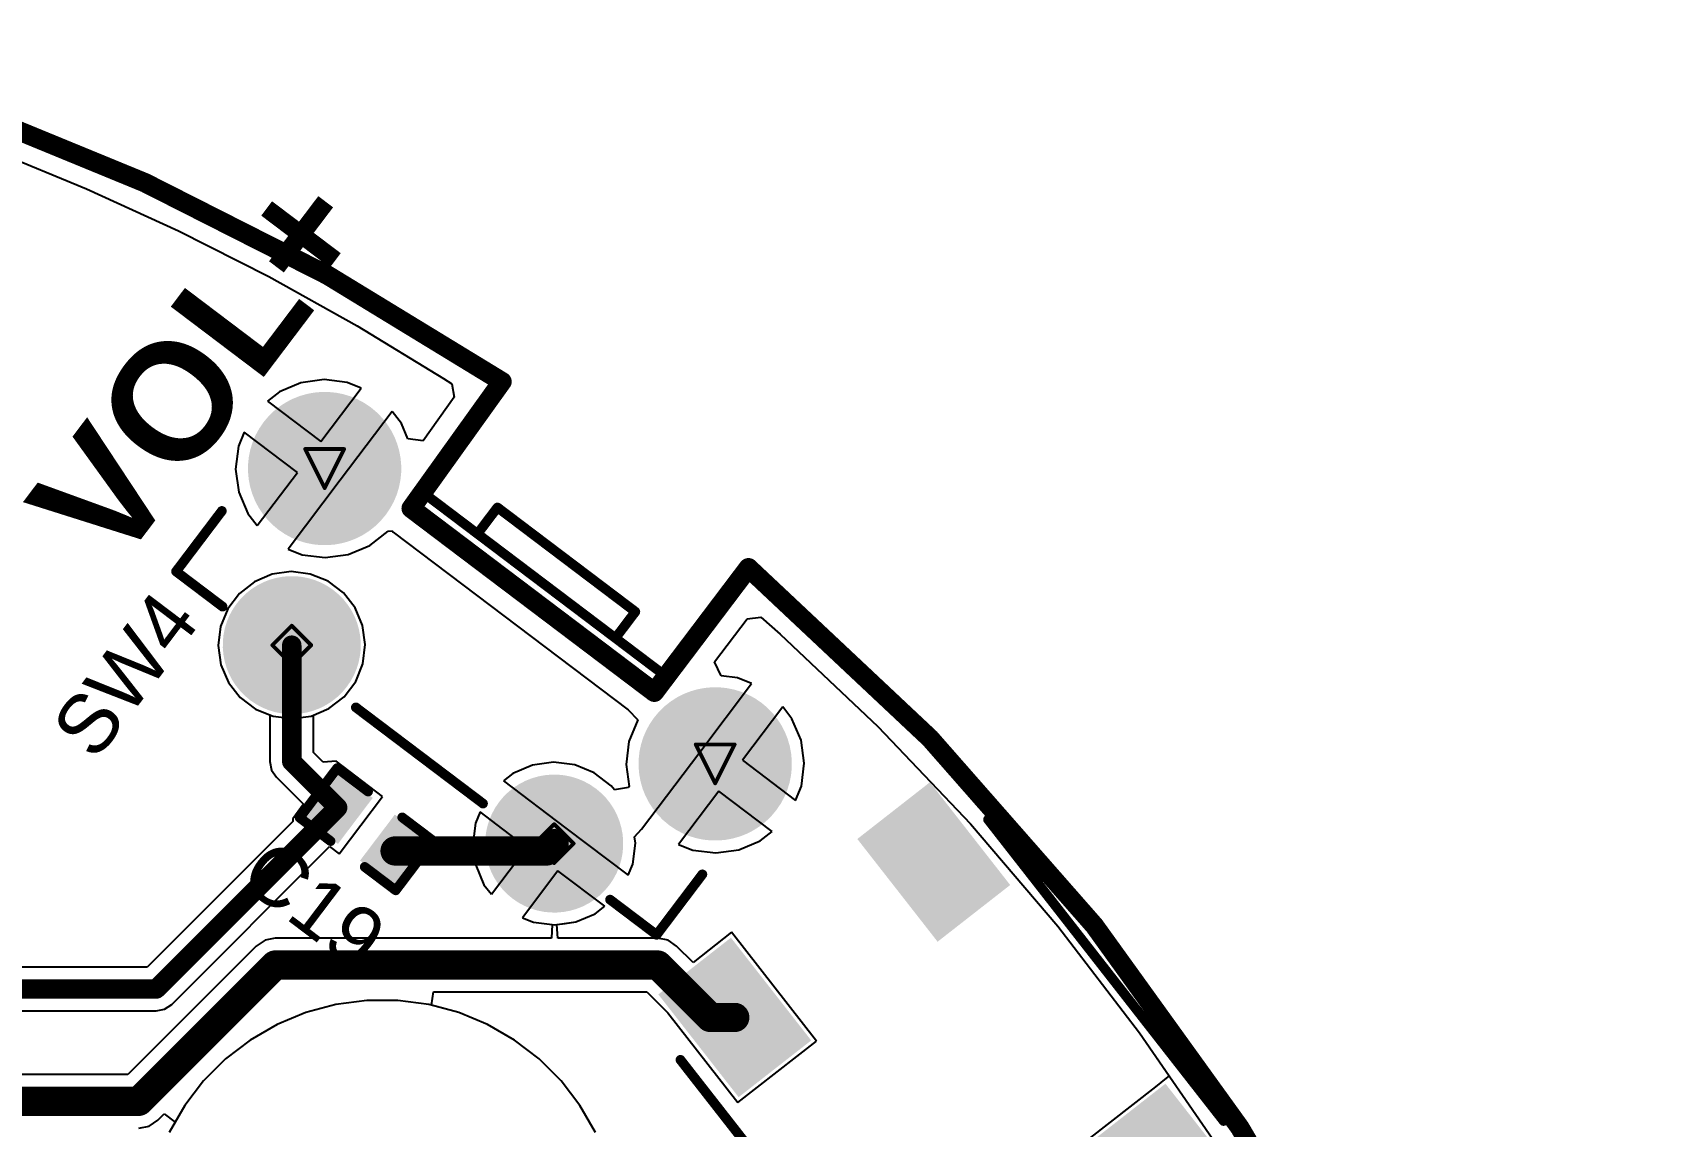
# Model space of a CAD drawing. Header units: inches. Extents: x -5 to 247, y -53 to 67.
# Drawn here: x 40.42 to 61.79, y -0.95 to 13.34 of the extents above; entities that cross this region are included whole.
import ezdxf

# ---------------------------------------------------------------- set-up
doc = ezdxf.new("R2010")
doc.units = ezdxf.units.IN
for name, color, linetype in [('Board Outline', 216, 'Continuous'), ('Bottom Layer', 5, 'Continuous'), ('Bottom Solder', 6, 'Continuous'), ('Drill Drawing', 1, 'Continuous'), ('Multi-Layer', 9, 'Continuous'), ('Pad Holes', 156, 'Continuous'), ('Top Layer', 1, 'Continuous'), ('Top Overlay', 2, 'Continuous'), ('Top Paste', 8, 'Continuous'), ('Top Solder', 216, 'Continuous')]:
    doc.layers.add(name, color=color, linetype=linetype)
doc.styles.add('Arial', font='', dxfattribs={"height": 0.2})
doc.styles.add('Arial_Bold', font='', dxfattribs={"height": 0.2})
doc.styles.get('Arial').set_extended_font_data('Arial')
doc.styles.get('Arial_Bold').set_extended_font_data('Arial', bold=True)

# ---------------------------------------------------------------- blocks, each defined once
blk = doc.blocks.new('TS_1087E_B3D2_67')
at = {"layer": 'Bottom Layer'}
h = blk.add_hatch(color=5, dxfattribs=at)
edge = h.paths.add_edge_path()
edge.add_arc((-1.05, 3.2), 0.9, 0, 360)
h = blk.add_hatch(color=5, dxfattribs=at)
edge = h.paths.add_edge_path()
edge.add_arc((1.05, 2.15), 0.8, 0, 360)
h = blk.add_hatch(color=5, dxfattribs=at)
edge = h.paths.add_edge_path()
edge.add_arc((1.05, -2.15), 0.8, 0, 360)
h = blk.add_hatch(color=5, dxfattribs=at)
edge = h.paths.add_edge_path()
edge.add_arc((-1.05, -3.2), 0.9, 0, 360)
at = {"layer": 'Bottom Solder'}
h = blk.add_hatch(color=6, dxfattribs=at)
edge = h.paths.add_edge_path()
edge.add_arc((-1.05, 3.2), 1.002, 0, 360)
h = blk.add_hatch(color=6, dxfattribs=at)
edge = h.paths.add_edge_path()
edge.add_arc((1.05, 2.15), 0.902, 0, 360)
h = blk.add_hatch(color=6, dxfattribs=at)
edge = h.paths.add_edge_path()
edge.add_arc((1.05, -2.15), 0.902, 0, 360)
h = blk.add_hatch(color=6, dxfattribs=at)
edge = h.paths.add_edge_path()
edge.add_arc((-1.05, -3.2), 1.002, 0, 360)
at = {"layer": 'Multi-Layer'}
h = blk.add_hatch(color=9, dxfattribs=at)
edge = h.paths.add_edge_path()
edge.add_arc((-1.05, 3.2), 0.9, 0, 360)
h = blk.add_hatch(color=9, dxfattribs=at)
edge = h.paths.add_edge_path()
edge.add_arc((1.05, 2.15), 0.8, 0, 360)
h = blk.add_hatch(color=9, dxfattribs=at)
edge = h.paths.add_edge_path()
edge.add_arc((1.05, -2.15), 0.8, 0, 360)
h = blk.add_hatch(color=9, dxfattribs=at)
edge = h.paths.add_edge_path()
edge.add_arc((-1.05, -3.2), 0.9, 0, 360)
at = {"layer": 'Pad Holes'}
h = blk.add_hatch(color=7, dxfattribs=at)
edge = h.paths.add_edge_path()
edge.add_arc((-1.05, 3.2), 0.5, 0, 360)
h = blk.add_hatch(color=7, dxfattribs=at)
edge = h.paths.add_edge_path()
edge.add_arc((1.05, 2.15), 0.45, 0, 360)
h = blk.add_hatch(color=7, dxfattribs=at)
edge = h.paths.add_edge_path()
edge.add_arc((1.05, -2.15), 0.45, 0, 360)
h = blk.add_hatch(color=7, dxfattribs=at)
edge = h.paths.add_edge_path()
edge.add_arc((-1.05, -3.2), 0.5, 0, 360)
at = {"layer": 'Top Layer'}
h = blk.add_hatch(color=1, dxfattribs=at)
edge = h.paths.add_edge_path()
edge.add_arc((-1.05, 3.2), 0.9, 0, 360)
h = blk.add_hatch(color=1, dxfattribs=at)
edge = h.paths.add_edge_path()
edge.add_arc((1.05, 2.15), 0.8, 0, 360)
h = blk.add_hatch(color=1, dxfattribs=at)
edge = h.paths.add_edge_path()
edge.add_arc((1.05, -2.15), 0.8, 0, 360)
h = blk.add_hatch(color=1, dxfattribs=at)
edge = h.paths.add_edge_path()
edge.add_arc((-1.05, -3.2), 0.9, 0, 360)
at = {"layer": 'Top Solder'}
h = blk.add_hatch(color=216, dxfattribs=at)
edge = h.paths.add_edge_path()
edge.add_arc((-1.05, 3.2), 1.002, 0, 360)
h = blk.add_hatch(color=216, dxfattribs=at)
edge = h.paths.add_edge_path()
edge.add_arc((1.05, 2.15), 0.902, 0, 360)
h = blk.add_hatch(color=216, dxfattribs=at)
edge = h.paths.add_edge_path()
edge.add_arc((1.05, -2.15), 0.902, 0, 360)
h = blk.add_hatch(color=216, dxfattribs=at)
edge = h.paths.add_edge_path()
edge.add_arc((-1.05, -3.2), 1.002, 0, 360)
at = {"layer": 'Top Overlay'}
for points in [[(1.194, 3.937, 0.127, 0.127, 0), (0.203, 3.937, 0.127, 0.127, 0)], [(1.194, 3.175, 0.127, 0.127, 0), (1.194, 3.937, 0.127, 0.127, 0)], [(-1.575, -1.854, 0.127, 0.127, 0), (-1.575, 1.93, 0.127, 0.127, 0)], [(-2.007, -1.092, 0.127, 0.127, 0), (-2.007, 1.168, 0.127, 0.127, 0)], [(-1.579, 1.168, 0.127, 0.127, 0), (-2.007, 1.168, 0.127, 0.127, 0)], [(-1.575, 1.164, 0.127, 0.127, 0), (-1.579, 1.168, 0.127, 0.127, 0)], [(1.194, -0.991, 0.127, 0.127, 0), (1.194, 1.092, 0.127, 0.127, 0)], [(-1.579, -1.092, 0.127, 0.127, 0), (-2.007, -1.092, 0.127, 0.127, 0)], [(1.194, -3.937, 0.127, 0.127, 0), (1.194, -3.175, 0.127, 0.127, 0)], [(1.194, -3.937, 0.127, 0.127, 0), (0.203, -3.937, 0.127, 0.127, 0)]]:
    blk.add_lwpolyline(points, format="xyseb", dxfattribs=at)
for points in [[(0.171, 3.937, 0.0635, 0.0635, 1), (0.235, 3.937, 0.0635, 0.0635, 1)], [(1.162, 3.937, 0.0635, 0.0635, 1), (1.226, 3.937, 0.0635, 0.0635, 1)], [(1.162, 3.937, 0.0635, 0.0635, 1), (1.226, 3.937, 0.0635, 0.0635, 1)], [(1.162, 3.175, 0.0635, 0.0635, 1), (1.226, 3.175, 0.0635, 0.0635, 1)], [(-1.607, 1.93, 0.0635, 0.0635, 1), (-1.543, 1.93, 0.0635, 0.0635, 1)], [(-2.038, 1.168, 0.0635, 0.0635, 1), (-1.975, 1.168, 0.0635, 0.0635, 1)], [(-2.038, 1.168, 0.0635, 0.0635, 1), (-1.975, 1.168, 0.0635, 0.0635, 1)], [(-1.611, 1.168, 0.0635, 0.0635, 1), (-1.548, 1.168, 0.0635, 0.0635, 1)], [(-1.611, 1.168, 0.0635, 0.0635, 1), (-1.548, 1.168, 0.0635, 0.0635, 1)], [(-1.607, 1.164, 0.0635, 0.0635, 1), (-1.543, 1.164, 0.0635, 0.0635, 1)], [(1.162, 1.092, 0.0635, 0.0635, 1), (1.226, 1.092, 0.0635, 0.0635, 1)], [(-2.038, -1.092, 0.0635, 0.0635, 1), (-1.975, -1.092, 0.0635, 0.0635, 1)], [(-2.038, -1.092, 0.0635, 0.0635, 1), (-1.975, -1.092, 0.0635, 0.0635, 1)], [(-1.611, -1.092, 0.0635, 0.0635, 1), (-1.548, -1.092, 0.0635, 0.0635, 1)], [(1.162, -0.991, 0.0635, 0.0635, 1), (1.226, -0.991, 0.0635, 0.0635, 1)], [(-1.607, -1.854, 0.0635, 0.0635, 1), (-1.543, -1.854, 0.0635, 0.0635, 1)], [(1.162, -3.175, 0.0635, 0.0635, 1), (1.226, -3.175, 0.0635, 0.0635, 1)], [(0.171, -3.937, 0.0635, 0.0635, 1), (0.235, -3.937, 0.0635, 0.0635, 1)], [(1.162, -3.937, 0.0635, 0.0635, 1), (1.226, -3.937, 0.0635, 0.0635, 1)], [(1.162, -3.937, 0.0635, 0.0635, 1), (1.226, -3.937, 0.0635, 0.0635, 1)]]:
    blk.add_lwpolyline(points, format="xyseb", close=True, dxfattribs=at)
blk = doc.blocks.new('WS2812B_XF02_W_75')
at = {"layer": 'Top Layer'}
for points in [[(-3.25, 2.15), (-1.75, 2.15), (-1.75, 1.15), (-3.25, 1.15)], [(3.25, 1.15), (1.75, 1.15), (1.75, 2.15), (3.25, 2.15)], [(-3.25, -1.15), (-1.75, -1.15), (-1.75, -2.15), (-3.25, -2.15)], [(1.75, -1.15), (3.25, -1.15), (3.25, -2.15), (1.75, -2.15)]]:
    blk.add_hatch(color=1, dxfattribs=at).paths.add_polyline_path(points)
at = {"layer": 'Top Paste'}
for points in [[(-3.25, 2.15), (-1.75, 2.15), (-1.75, 1.15), (-3.25, 1.15)], [(3.25, 1.15), (1.75, 1.15), (1.75, 2.15), (3.25, 2.15)], [(-3.25, -1.15), (-1.75, -1.15), (-1.75, -2.15), (-3.25, -2.15)], [(1.75, -1.15), (3.25, -1.15), (3.25, -2.15), (1.75, -2.15)]]:
    blk.add_hatch(color=8, dxfattribs=at).paths.add_polyline_path(points)
at = {"layer": 'Top Solder'}
for points in [[(-3.352, 2.252), (-1.648, 2.252), (-1.648, 1.048), (-3.352, 1.048)], [(3.352, 1.048), (1.648, 1.048), (1.648, 2.252), (3.352, 2.252)], [(-3.352, -1.048), (-1.648, -1.048), (-1.648, -2.252), (-3.352, -2.252)], [(1.648, -1.048), (3.352, -1.048), (3.352, -2.252), (1.648, -2.252)]]:
    blk.add_hatch(color=216, dxfattribs=at).paths.add_polyline_path(points)
at = {"layer": 'Top Overlay'}
for points in [[(2.5, 2.551, 0.127, 0.127, 0), (-2.5, 2.551, 0.127, 0.127, 0)], [(-3.556, 1.803, 0.254, 0.254, 0), (-3.429, 1.676, 0.254, 0.254, 0)], [(-3.556, 1.803, 0.254, 0.254, 0), (-3.556, 1.549, 0.254, 0.254, 0)], [(-3.429, 1.676, 0.254, 0.254, 0), (-3.556, 1.549, 0.254, 0.254, 0)], [(2.5, -2.551, 0.127, 0.127, 0), (-2.5, -2.551, 0.127, 0.127, 0)]]:
    blk.add_lwpolyline(points, format="xyseb", dxfattribs=at)
for points in [[(-2.532, 2.551, 0.0635, 0.0635, 1), (-2.468, 2.551, 0.0635, 0.0635, 1)], [(2.468, 2.551, 0.0635, 0.0635, 1), (2.532, 2.551, 0.0635, 0.0635, 1)], [(-3.619, 1.803, 0.127, 0.127, 1), (-3.492, 1.803, 0.127, 0.127, 1)], [(-3.619, 1.803, 0.127, 0.127, 1), (-3.492, 1.803, 0.127, 0.127, 1)], [(-3.492, 1.676, 0.127, 0.127, 1), (-3.365, 1.676, 0.127, 0.127, 1)], [(-3.492, 1.676, 0.127, 0.127, 1), (-3.365, 1.676, 0.127, 0.127, 1)], [(-3.619, 1.549, 0.127, 0.127, 1), (-3.492, 1.549, 0.127, 0.127, 1)], [(-3.619, 1.549, 0.127, 0.127, 1), (-3.492, 1.549, 0.127, 0.127, 1)], [(-2.532, -2.551, 0.0635, 0.0635, 1), (-2.468, -2.551, 0.0635, 0.0635, 1)], [(2.468, -2.551, 0.0635, 0.0635, 1), (2.532, -2.551, 0.0635, 0.0635, 1)]]:
    blk.add_lwpolyline(points, format="xyseb", close=True, dxfattribs=at)
blk = doc.blocks.new('C___0402_106')
at = {"layer": 'Top Layer'}
for points in [[(-0.699, -0.318), (-0.699, 0.318), (-0.241, 0.318), (-0.241, -0.318)], [(0.241, -0.318), (0.241, 0.318), (0.699, 0.318), (0.699, -0.318)]]:
    blk.add_hatch(color=1, dxfattribs=at).paths.add_polyline_path(points)
at = {"layer": 'Top Paste'}
for points in [[(-0.699, -0.318), (-0.699, 0.318), (-0.241, 0.318), (-0.241, -0.318)], [(0.241, -0.318), (0.241, 0.318), (0.699, 0.318), (0.699, -0.318)]]:
    blk.add_hatch(color=8, dxfattribs=at).paths.add_polyline_path(points)
at = {"layer": 'Top Solder'}
for points in [[(-0.758, -0.377), (-0.758, 0.377), (-0.181, 0.377), (-0.181, -0.377)], [(0.181, -0.377), (0.181, 0.377), (0.758, 0.377), (0.758, -0.377)]]:
    blk.add_hatch(color=216, dxfattribs=at).paths.add_polyline_path(points)
at = {"layer": 'Top Overlay'}
for points in [[(-0.787, 0.406, 0.127, 0.127, 0), (-0.787, -0.406, 0.127, 0.127, 0)], [(-0.279, 0.406, 0.127, 0.127, 0), (-0.787, 0.406, 0.127, 0.127, 0)], [(0.787, 0.406, 0.127, 0.127, 0), (0.279, 0.406, 0.127, 0.127, 0)], [(0.787, 0.406, 0.127, 0.127, 0), (0.787, -0.406, 0.127, 0.127, 0)], [(-0.279, -0.406, 0.127, 0.127, 0), (-0.787, -0.406, 0.127, 0.127, 0)], [(0.787, -0.406, 0.127, 0.127, 0), (0.279, -0.406, 0.127, 0.127, 0)]]:
    blk.add_lwpolyline(points, format="xyseb", dxfattribs=at)
for points in [[(-0.819, 0.406, 0.0635, 0.0635, 1), (-0.756, 0.406, 0.0635, 0.0635, 1)], [(-0.819, 0.406, 0.0635, 0.0635, 1), (-0.756, 0.406, 0.0635, 0.0635, 1)], [(-0.311, 0.406, 0.0635, 0.0635, 1), (-0.248, 0.406, 0.0635, 0.0635, 1)], [(0.248, 0.406, 0.0635, 0.0635, 1), (0.311, 0.406, 0.0635, 0.0635, 1)], [(0.756, 0.406, 0.0635, 0.0635, 1), (0.819, 0.406, 0.0635, 0.0635, 1)], [(0.756, 0.406, 0.0635, 0.0635, 1), (0.819, 0.406, 0.0635, 0.0635, 1)], [(-0.819, -0.406, 0.0635, 0.0635, 1), (-0.756, -0.406, 0.0635, 0.0635, 1)], [(-0.819, -0.406, 0.0635, 0.0635, 1), (-0.756, -0.406, 0.0635, 0.0635, 1)], [(-0.311, -0.406, 0.0635, 0.0635, 1), (-0.248, -0.406, 0.0635, 0.0635, 1)], [(0.248, -0.406, 0.0635, 0.0635, 1), (0.311, -0.406, 0.0635, 0.0635, 1)], [(0.756, -0.406, 0.0635, 0.0635, 1), (0.819, -0.406, 0.0635, 0.0635, 1)], [(0.756, -0.406, 0.0635, 0.0635, 1), (0.819, -0.406, 0.0635, 0.0635, 1)]]:
    blk.add_lwpolyline(points, format="xyseb", close=True, dxfattribs=at)

msp = doc.modelspace()

# ---------------------------------------------------------------- linework, layer by layer
at = {"layer": 'Board Outline'}
for points in [[(36.869, 13.215, 0.254, 0.254, -0.079085), (46.551, 8.781, 0.254, 0.254, 0)], [(45.364, 7.124, 0.254, 0.254, 0), (46.551, 8.781, 0.254, 0.254, 0)], [(45.364, 7.124, 0.254, 0.254, 0), (48.542, 4.721, 0.254, 0.254, 0)], [(49.772, 6.348, 0.254, 0.254, -0.6504), (32.118, -53.055, 0.254, 0.254, 0)], [(48.542, 4.721, 0.254, 0.254, 0), (49.772, 6.348, 0.254, 0.254, 0)]]:
    msp.add_lwpolyline(points, format="xyseb", dxfattribs=at)
for points in [[(46.488, 8.781, 0.127, 0.127, 1), (46.615, 8.781, 0.127, 0.127, 1)], [(46.488, 8.781, 0.127, 0.127, 1), (46.615, 8.781, 0.127, 0.127, 1)], [(45.301, 7.124, 0.127, 0.127, 1), (45.428, 7.124, 0.127, 0.127, 1)], [(45.301, 7.124, 0.127, 0.127, 1), (45.428, 7.124, 0.127, 0.127, 1)], [(49.709, 6.348, 0.127, 0.127, 1), (49.836, 6.348, 0.127, 0.127, 1)], [(49.709, 6.348, 0.127, 0.127, 1), (49.836, 6.348, 0.127, 0.127, 1)], [(48.479, 4.721, 0.127, 0.127, 1), (48.606, 4.721, 0.127, 0.127, 1)], [(48.479, 4.721, 0.127, 0.127, 1), (48.606, 4.721, 0.127, 0.127, 1)]]:
    msp.add_lwpolyline(points, format="xyseb", close=True, dxfattribs=at)
at = {"layer": 'Bottom Layer'}
for p, q in [((39.901, 11.805), (41.123, 11.302)), ((41.123, 11.302), (42.324, 10.752)), ((42.324, 10.752), (43.503, 10.155)), ((43.503, 10.155), (44.658, 9.512)), ((44.658, 9.512), (45.786, 8.823)), ((43.924, 8.767), (43.644, 8.648)), ((44.225, 8.808), (43.924, 8.767)), ((44.526, 8.771), (44.225, 8.808)), ((44.71, 8.696), (44.526, 8.771)), ((45.786, 8.823), (45.895, 8.751)), ((43.644, 8.648), (43.488, 8.527)), ((44.184, 8), (44.71, 8.696)), ((45.927, 8.576), (45.519, 8.007)), ((45.895, 8.751), (45.927, 8.576)), ((43.488, 8.527), (44.184, 8)), ((45.115, 8.39), (44.435, 7.491)), ((45.237, 8.234), (45.115, 8.39)), ((45.321, 8.035), (45.237, 8.234)), ((43.107, 7.938), (43.069, 7.636)), ((43.181, 8.122), (43.107, 7.938)), ((43.877, 7.595), (43.181, 8.122)), ((45.519, 8.007), (45.321, 8.035)), ((43.069, 7.636), (43.111, 7.335)), ((43.351, 6.899), (43.877, 7.595)), ((44.435, 7.491), (43.756, 6.593)), ((43.111, 7.335), (43.229, 7.056)), ((43.229, 7.056), (43.351, 6.899)), ((44.542, 6.522), (44.822, 6.641)), ((44.822, 6.641), (45.062, 6.827)), ((45.062, 6.827), (45.116, 6.829)), ((45.116, 6.829), (45.13, 6.814)), ((45.13, 6.814), (48.202, 4.491)), ((43.756, 6.593), (43.94, 6.518)), ((43.94, 6.518), (44.241, 6.481)), ((44.241, 6.481), (44.542, 6.522)), ((43.549, 6.262), (43.318, 6.165)), ((43.797, 6.297), (43.549, 6.262)), ((44.046, 6.266), (43.797, 6.297)), ((44.278, 6.171), (44.046, 6.266)), ((43.12, 6.011), (42.968, 5.811)), ((43.318, 6.165), (43.12, 6.011)), ((44.478, 6.02), (44.278, 6.171)), ((44.632, 5.822), (44.478, 6.02)), ((42.968, 5.811), (42.874, 5.578)), ((44.73, 5.591), (44.632, 5.822)), ((42.874, 5.578), (42.843, 5.33)), ((44.764, 5.343), (44.73, 5.591)), ((49.33, 5.118), (49.755, 5.681)), ((49.755, 5.681), (49.932, 5.7)), ((49.932, 5.7), (50.188, 5.482)), ((50.188, 5.482), (51.463, 4.273)), ((42.843, 5.33), (42.878, 5.081)), ((44.733, 5.094), (44.764, 5.343)), ((42.878, 5.081), (42.975, 4.85)), ((44.639, 4.862), (44.733, 5.094)), ((49.416, 4.937), (49.33, 5.118)), ((49.631, 4.91), (49.416, 4.937)), ((42.975, 4.85), (43.129, 4.652)), ((44.488, 4.662), (44.639, 4.862)), ((49.135, 3.937), (49.814, 4.836)), ((49.814, 4.836), (49.631, 4.91)), ((43.129, 4.652), (43.329, 4.501)), ((43.329, 4.501), (43.561, 4.407)), ((44.059, 4.41), (44.29, 4.508)), ((44.29, 4.508), (44.488, 4.662)), ((48.202, 4.491), (48.325, 4.359)), ((50.22, 4.529), (49.693, 3.833)), ((50.341, 4.373), (50.22, 4.529)), ((43.561, 4.407), (43.81, 4.376)), ((43.81, 4.376), (44.059, 4.41)), ((48.325, 4.359), (48.211, 4.077)), ((50.46, 4.093), (50.341, 4.373)), ((48.211, 4.077), (48.174, 3.776)), ((50.501, 3.792), (50.46, 4.093)), ((51.463, 4.273), (52.673, 2.999)), ((48.373, 2.93), (49.135, 3.937)), ((46.695, 3.659), (46.57, 3.562)), ((46.951, 3.767), (46.695, 3.659)), ((47.226, 3.806), (46.951, 3.767)), ((47.501, 3.771), (47.226, 3.806)), ((47.758, 3.667), (47.501, 3.771)), ((47.98, 3.499), (47.758, 3.667)), ((48.174, 3.776), (48.213, 3.489)), ((49.693, 3.833), (50.389, 3.307)), ((50.464, 3.491), (50.501, 3.792)), ((46.57, 3.562), (47.386, 2.945)), ((48.023, 3.443), (47.98, 3.499)), ((48.203, 3.475), (48.023, 3.443)), ((48.213, 3.489), (48.203, 3.475)), ((49.387, 3.428), (48.86, 2.732)), ((50.083, 2.902), (49.387, 3.428)), ((50.389, 3.307), (50.464, 3.491)), ((46.204, 3.01), (46.17, 2.735)), ((46.264, 3.157), (46.204, 3.01)), ((46.877, 2.693), (46.264, 3.157)), ((52.673, 2.999), (53.815, 1.663)), ((47.386, 2.945), (48.202, 2.328)), ((48.285, 2.829), (48.373, 2.93)), ((48.296, 2.75), (48.285, 2.829)), ((49.647, 2.662), (49.926, 2.78)), ((49.926, 2.78), (50.083, 2.902)), ((46.17, 2.735), (46.208, 2.46)), ((46.413, 2.08), (46.877, 2.693)), ((48.262, 2.474), (48.296, 2.75)), ((48.86, 2.732), (49.044, 2.658)), ((49.044, 2.658), (49.346, 2.62)), ((49.346, 2.62), (49.647, 2.662)), ((46.208, 2.46), (46.316, 2.204)), ((47.283, 2.387), (46.819, 1.773)), ((47.896, 1.923), (47.283, 2.387)), ((48.202, 2.328), (48.262, 2.474)), ((46.316, 2.204), (46.413, 2.08)), ((46.819, 1.773), (46.965, 1.714)), ((46.965, 1.714), (47.241, 1.679)), ((47.241, 1.679), (47.516, 1.718)), ((47.516, 1.718), (47.771, 1.826)), ((47.771, 1.826), (47.896, 1.923)), ((53.815, 1.663), (54.885, 0.27)), ((54.885, 0.27), (55.88, -1.178))]:
    msp.add_line(p, q, dxfattribs=at)
at = {"layer": 'Drill Drawing'}
for points in [[(43.979, 7.899, 0.0508, 0.0508, 0), (44.487, 7.899, 0.0508, 0.0508, 0)], [(43.979, 7.899, 0.0508, 0.0508, 0), (44.233, 7.391, 0.0508, 0.0508, 0)], [(44.233, 7.391, 0.0508, 0.0508, 0), (44.487, 7.899, 0.0508, 0.0508, 0)], [(43.55, 5.336, 0.0508, 0.0508, 0), (43.804, 5.59, 0.0508, 0.0508, 0)], [(43.804, 5.59, 0.0508, 0.0508, 0), (44.058, 5.336, 0.0508, 0.0508, 0)], [(43.55, 5.336, 0.0508, 0.0508, 0), (43.804, 5.082, 0.0508, 0.0508, 0)], [(43.804, 5.082, 0.0508, 0.0508, 0), (44.058, 5.336, 0.0508, 0.0508, 0)], [(49.083, 4.038, 0.0508, 0.0508, 0), (49.591, 4.038, 0.0508, 0.0508, 0)], [(49.083, 4.038, 0.0508, 0.0508, 0), (49.337, 3.53, 0.0508, 0.0508, 0)], [(49.337, 3.53, 0.0508, 0.0508, 0), (49.591, 4.038, 0.0508, 0.0508, 0)], [(46.979, 2.742, 0.0508, 0.0508, 0), (47.233, 2.996, 0.0508, 0.0508, 0)], [(47.233, 2.996, 0.0508, 0.0508, 0), (47.487, 2.742, 0.0508, 0.0508, 0)], [(46.979, 2.742, 0.0508, 0.0508, 0), (47.233, 2.488, 0.0508, 0.0508, 0)], [(47.233, 2.488, 0.0508, 0.0508, 0), (47.487, 2.742, 0.0508, 0.0508, 0)]]:
    msp.add_lwpolyline(points, format="xyseb", dxfattribs=at)
for points in [[(43.966, 7.899, 0.0254, 0.0254, 1), (43.992, 7.899, 0.0254, 0.0254, 1)], [(43.966, 7.899, 0.0254, 0.0254, 1), (43.992, 7.899, 0.0254, 0.0254, 1)], [(44.474, 7.899, 0.0254, 0.0254, 1), (44.5, 7.899, 0.0254, 0.0254, 1)], [(44.474, 7.899, 0.0254, 0.0254, 1), (44.5, 7.899, 0.0254, 0.0254, 1)], [(44.22, 7.391, 0.0254, 0.0254, 1), (44.246, 7.391, 0.0254, 0.0254, 1)], [(44.22, 7.391, 0.0254, 0.0254, 1), (44.246, 7.391, 0.0254, 0.0254, 1)], [(43.791, 5.59, 0.0254, 0.0254, 1), (43.816, 5.59, 0.0254, 0.0254, 1)], [(43.791, 5.59, 0.0254, 0.0254, 1), (43.816, 5.59, 0.0254, 0.0254, 1)], [(43.537, 5.336, 0.0254, 0.0254, 1), (43.562, 5.336, 0.0254, 0.0254, 1)], [(43.537, 5.336, 0.0254, 0.0254, 1), (43.562, 5.336, 0.0254, 0.0254, 1)], [(44.045, 5.336, 0.0254, 0.0254, 1), (44.07, 5.336, 0.0254, 0.0254, 1)], [(44.045, 5.336, 0.0254, 0.0254, 1), (44.07, 5.336, 0.0254, 0.0254, 1)], [(43.791, 5.082, 0.0254, 0.0254, 1), (43.816, 5.082, 0.0254, 0.0254, 1)], [(43.791, 5.082, 0.0254, 0.0254, 1), (43.816, 5.082, 0.0254, 0.0254, 1)], [(49.071, 4.038, 0.0254, 0.0254, 1), (49.096, 4.038, 0.0254, 0.0254, 1)], [(49.071, 4.038, 0.0254, 0.0254, 1), (49.096, 4.038, 0.0254, 0.0254, 1)], [(49.579, 4.038, 0.0254, 0.0254, 1), (49.604, 4.038, 0.0254, 0.0254, 1)], [(49.579, 4.038, 0.0254, 0.0254, 1), (49.604, 4.038, 0.0254, 0.0254, 1)], [(49.325, 3.53, 0.0254, 0.0254, 1), (49.35, 3.53, 0.0254, 0.0254, 1)], [(49.325, 3.53, 0.0254, 0.0254, 1), (49.35, 3.53, 0.0254, 0.0254, 1)], [(47.221, 2.996, 0.0254, 0.0254, 1), (47.246, 2.996, 0.0254, 0.0254, 1)], [(47.221, 2.996, 0.0254, 0.0254, 1), (47.246, 2.996, 0.0254, 0.0254, 1)], [(46.967, 2.742, 0.0254, 0.0254, 1), (46.992, 2.742, 0.0254, 0.0254, 1)], [(46.967, 2.742, 0.0254, 0.0254, 1), (46.992, 2.742, 0.0254, 0.0254, 1)], [(47.475, 2.742, 0.0254, 0.0254, 1), (47.5, 2.742, 0.0254, 0.0254, 1)], [(47.475, 2.742, 0.0254, 0.0254, 1), (47.5, 2.742, 0.0254, 0.0254, 1)], [(47.221, 2.488, 0.0254, 0.0254, 1), (47.246, 2.488, 0.0254, 0.0254, 1)], [(47.221, 2.488, 0.0254, 0.0254, 1), (47.246, 2.488, 0.0254, 0.0254, 1)]]:
    msp.add_lwpolyline(points, format="xyseb", close=True, dxfattribs=at)
at = {"layer": 'Top Layer'}
for p, q in [((39.901, 11.805), (41.123, 11.302)), ((41.123, 11.302), (42.324, 10.752)), ((42.324, 10.752), (43.503, 10.155)), ((43.503, 10.155), (44.658, 9.512)), ((44.658, 9.512), (45.786, 8.823)), ((43.924, 8.767), (43.644, 8.648)), ((44.225, 8.808), (43.924, 8.767)), ((44.526, 8.771), (44.225, 8.808)), ((44.71, 8.696), (44.526, 8.771)), ((45.786, 8.823), (45.895, 8.751)), ((43.644, 8.648), (43.488, 8.527)), ((44.184, 8), (44.71, 8.696)), ((45.927, 8.576), (45.519, 8.007)), ((45.895, 8.751), (45.927, 8.576)), ((43.488, 8.527), (44.184, 8)), ((45.115, 8.39), (44.435, 7.491)), ((45.237, 8.234), (45.115, 8.39)), ((45.321, 8.035), (45.237, 8.234)), ((43.107, 7.938), (43.069, 7.636)), ((43.181, 8.122), (43.107, 7.938)), ((43.877, 7.595), (43.181, 8.122)), ((45.519, 8.007), (45.321, 8.035)), ((43.069, 7.636), (43.111, 7.335)), ((43.351, 6.899), (43.877, 7.595)), ((44.435, 7.491), (43.756, 6.593)), ((43.111, 7.335), (43.229, 7.056)), ((43.229, 7.056), (43.351, 6.899)), ((44.542, 6.522), (44.822, 6.641)), ((44.822, 6.641), (45.062, 6.827)), ((45.062, 6.827), (45.116, 6.829)), ((45.116, 6.829), (45.13, 6.814)), ((45.13, 6.814), (48.202, 4.491)), ((43.756, 6.593), (43.94, 6.518)), ((43.94, 6.518), (44.241, 6.481)), ((44.241, 6.481), (44.542, 6.522)), ((43.549, 6.262), (43.318, 6.165)), ((43.797, 6.297), (43.549, 6.262)), ((44.046, 6.266), (43.797, 6.297)), ((44.278, 6.171), (44.046, 6.266)), ((43.12, 6.011), (42.968, 5.811)), ((43.318, 6.165), (43.12, 6.011)), ((44.478, 6.02), (44.278, 6.171)), ((44.632, 5.822), (44.478, 6.02)), ((42.968, 5.811), (42.874, 5.578)), ((44.73, 5.591), (44.632, 5.822)), ((42.874, 5.578), (42.843, 5.33)), ((44.764, 5.343), (44.73, 5.591)), ((49.33, 5.118), (49.755, 5.681)), ((49.755, 5.681), (49.932, 5.7)), ((49.932, 5.7), (50.188, 5.482)), ((50.188, 5.482), (51.463, 4.273)), ((42.843, 5.33), (42.878, 5.081)), ((44.733, 5.094), (44.764, 5.343)), ((42.878, 5.081), (42.975, 4.85)), ((44.639, 4.862), (44.733, 5.094)), ((49.416, 4.937), (49.33, 5.118)), ((49.631, 4.91), (49.416, 4.937)), ((42.975, 4.85), (43.129, 4.652)), ((44.488, 4.662), (44.639, 4.862)), ((49.135, 3.937), (49.814, 4.836)), ((49.814, 4.836), (49.631, 4.91)), ((43.129, 4.652), (43.329, 4.501)), ((43.329, 4.501), (43.519, 4.424)), ((44.089, 4.423), (44.29, 4.508)), ((44.29, 4.508), (44.488, 4.662)), ((48.202, 4.491), (48.325, 4.359)), ((50.22, 4.529), (49.693, 3.833)), ((50.341, 4.373), (50.22, 4.529)), ((43.519, 4.424), (43.519, 3.814)), ((44.089, 3.932), (44.089, 4.423)), ((48.325, 4.359), (48.211, 4.077)), ((50.46, 4.093), (50.341, 4.373)), ((48.211, 4.077), (48.174, 3.776)), ((50.501, 3.792), (50.46, 4.093)), ((51.463, 4.273), (52.673, 2.999)), ((44.214, 3.806), (44.089, 3.932)), ((48.373, 2.93), (49.135, 3.937)), ((43.519, 3.814), (43.519, 3.814)), ((43.519, 3.814), (43.54, 3.704)), ((43.54, 3.704), (43.602, 3.612)), ((44.383, 3.818), (44.214, 3.806)), ((44.991, 3.358), (44.383, 3.818)), ((44.383, 3.818), (44.383, 3.818)), ((46.695, 3.659), (46.57, 3.562)), ((46.951, 3.767), (46.695, 3.659)), ((47.226, 3.806), (46.951, 3.767)), ((47.501, 3.771), (47.226, 3.806)), ((47.758, 3.667), (47.501, 3.771)), ((47.98, 3.499), (47.758, 3.667)), ((48.174, 3.776), (48.213, 3.489)), ((49.693, 3.833), (50.389, 3.307)), ((50.464, 3.491), (50.501, 3.792)), ((43.602, 3.612), (43.958, 3.256)), ((46.57, 3.562), (47.386, 2.945)), ((48.023, 3.443), (47.98, 3.499)), ((48.203, 3.475), (48.023, 3.443)), ((48.213, 3.489), (48.203, 3.475)), ((49.387, 3.428), (48.86, 2.732)), ((50.083, 2.902), (49.387, 3.428)), ((50.389, 3.307), (50.464, 3.491)), ((43.958, 3.256), (43.816, 3.068)), ((44.424, 2.609), (44.991, 3.358)), ((43.819, 3.031), (41.915, 1.127)), ((43.816, 3.068), (43.816, 3.068)), ((43.816, 3.068), (43.819, 3.031)), ((46.204, 3.01), (46.17, 2.735)), ((46.264, 3.157), (46.204, 3.01)), ((46.877, 2.693), (46.264, 3.157)), ((52.673, 2.999), (53.815, 1.663)), ((47.386, 2.945), (48.202, 2.328)), ((48.285, 2.829), (48.373, 2.93)), ((48.296, 2.75), (48.285, 2.829)), ((49.647, 2.662), (49.926, 2.78)), ((49.926, 2.78), (50.083, 2.902)), ((42.234, 0.641), (44.298, 2.704)), ((44.298, 2.704), (44.424, 2.609)), ((46.17, 2.735), (46.208, 2.46)), ((46.413, 2.08), (46.877, 2.693)), ((48.262, 2.474), (48.296, 2.75)), ((48.86, 2.732), (49.044, 2.658)), ((49.044, 2.658), (49.346, 2.62)), ((49.346, 2.62), (49.647, 2.662)), ((46.208, 2.46), (46.316, 2.204)), ((47.283, 2.387), (46.819, 1.773)), ((47.896, 1.923), (47.283, 2.387)), ((48.202, 2.328), (48.262, 2.474)), ((46.316, 2.204), (46.413, 2.08)), ((46.819, 1.773), (46.965, 1.714)), ((46.965, 1.714), (47.208, 1.683)), ((47.376, 1.698), (47.516, 1.718)), ((47.516, 1.718), (47.771, 1.826)), ((47.771, 1.826), (47.896, 1.923)), ((43.587, 1.506), (43.454, 1.479)), ((47.197, 1.506), (43.587, 1.506)), ((47.208, 1.683), (47.197, 1.506)), ((47.27, 1.683), (47.376, 1.698)), ((47.282, 1.506), (47.27, 1.683)), ((48.587, 1.506), (47.282, 1.506)), ((48.721, 1.479), (48.587, 1.506)), ((49.552, 1.583), (49.048, 1.19)), ((50.663, 0.161), (49.552, 1.583)), ((53.815, 1.663), (54.885, 0.27)), ((43.34, 1.403), (41.66, -0.277)), ((43.454, 1.479), (43.34, 1.403)), ((43.34, 1.403), (43.34, 1.403)), ((48.834, 1.403), (48.721, 1.479)), ((49.048, 1.19), (48.834, 1.403)), ((41.915, 1.127), (38.671, 1.127)), ((44.784, 0.692), (44.381, 0.639)), ((44.987, 0.692), (44.784, 0.692)), ((45.19, 0.692), (44.987, 0.692)), ((45.593, 0.639), (45.19, 0.692)), ((45.63, 0.629), (45.654, 0.806)), ((45.654, 0.806), (48.442, 0.806)), ((48.442, 0.806), (48.719, 0.529)), ((18.186, 0.558), (42.033, 0.558)), ((42.033, 0.558), (42.142, 0.579)), ((42.033, 0.558), (42.033, 0.558)), ((42.142, 0.579), (42.234, 0.641)), ((43.989, 0.533), (43.613, 0.378)), ((44.381, 0.639), (43.989, 0.533)), ((45.986, 0.533), (45.593, 0.639)), ((45.986, 0.533), (45.63, 0.629)), ((46.361, 0.378), (45.986, 0.533)), ((46.361, 0.378), (45.986, 0.533)), ((48.719, 0.529), (49.635, -0.642)), ((43.613, 0.378), (43.261, 0.175)), ((46.713, 0.175), (46.361, 0.378)), ((46.713, 0.175), (46.361, 0.378)), ((54.885, 0.27), (55.272, -0.295)), ((43.261, 0.175), (42.939, -0.073)), ((47.036, -0.073), (46.713, 0.175)), ((47.036, -0.073), (46.713, 0.175)), ((49.635, -0.642), (50.663, 0.161)), ((42.939, -0.073), (42.651, -0.36)), ((47.323, -0.36), (47.036, -0.073)), ((47.323, -0.36), (47.036, -0.073)), ((41.66, -0.277), (20.643, -0.277)), ((42.651, -0.36), (42.404, -0.682)), ((47.57, -0.682), (47.323, -0.36)), ((47.57, -0.682), (47.323, -0.36)), ((55.231, -0.325), (55.09, -0.435)), ((55.272, -0.295), (55.231, -0.325)), ((55.09, -0.435), (54.202, -1.129)), ((42.052, -0.874), (42.138, -0.788)), ((42.138, -0.788), (42.28, -0.897)), ((42.404, -0.682), (42.201, -1.034)), ((47.773, -1.034), (47.57, -0.682)), ((47.773, -1.034), (47.57, -0.682)), ((41.805, -0.976), (41.939, -0.95)), ((41.939, -0.95), (42.052, -0.874)), ((42.28, -0.897), (42.201, -1.034))]:
    msp.add_line(p, q, dxfattribs=at)
for points in [[(43.804, 3.814, 0.254, 0.254, 0), (43.804, 5.336, 0.254, 0.254, 0)], [(43.804, 3.814, 0.254, 0.254, 0), (44.404, 3.213, 0.254, 0.254, 0)], [(42.033, 0.842, 0.254, 0.254, 0), (44.404, 3.213, 0.254, 0.254, 0)], [(44.404, 3.213, 0.254, 0.254, 0), (44.404, 3.213, 0.254, 0.254, 0)], [(45.153, 2.646, 0.381, 0.381, 0), (47.137, 2.646, 0.381, 0.381, 0)], [(47.137, 2.646, 0.381, 0.381, 0), (47.233, 2.742, 0.381, 0.381, 0)], [(41.805, -0.627, 0.381, 0.381, 0), (43.587, 1.156, 0.381, 0.381, 0)], [(43.587, 1.156, 0.381, 0.381, 0), (48.587, 1.156, 0.381, 0.381, 0)], [(48.587, 1.156, 0.381, 0.381, 0), (49.273, 0.47, 0.381, 0.381, 0)], [(18.068, 0.842, 0.254, 0.254, 0), (42.033, 0.842, 0.254, 0.254, 0)], [(49.273, 0.47, 0.381, 0.381, 0), (49.593, 0.47, 0.381, 0.381, 0)], [(20.353, -0.627, 0.381, 0.381, 0), (41.805, -0.627, 0.381, 0.381, 0)]]:
    msp.add_lwpolyline(points, format="xyseb", dxfattribs=at)
for points in [[(43.74, 5.336, 0.127, 0.127, 1), (43.867, 5.336, 0.127, 0.127, 1)], [(43.74, 3.814, 0.127, 0.127, 1), (43.867, 3.814, 0.127, 0.127, 1)], [(43.74, 3.814, 0.127, 0.127, 1), (43.867, 3.814, 0.127, 0.127, 1)], [(44.34, 3.213, 0.127, 0.127, 1), (44.467, 3.213, 0.127, 0.127, 1)], [(44.34, 3.213, 0.127, 0.127, 1), (44.467, 3.213, 0.127, 0.127, 1)], [(44.34, 3.213, 0.127, 0.127, 1), (44.467, 3.213, 0.127, 0.127, 1)], [(44.34, 3.213, 0.127, 0.127, 1), (44.467, 3.213, 0.127, 0.127, 1)], [(45.058, 2.646, 0.191, 0.191, 1), (45.249, 2.646, 0.191, 0.191, 1)], [(47.042, 2.646, 0.191, 0.191, 1), (47.233, 2.646, 0.191, 0.191, 1)], [(47.042, 2.646, 0.191, 0.191, 1), (47.233, 2.646, 0.191, 0.191, 1)], [(47.138, 2.742, 0.191, 0.191, 1), (47.328, 2.742, 0.191, 0.191, 1)], [(43.492, 1.156, 0.191, 0.191, 1), (43.683, 1.156, 0.191, 0.191, 1)], [(43.492, 1.156, 0.191, 0.191, 1), (43.683, 1.156, 0.191, 0.191, 1)], [(48.492, 1.156, 0.191, 0.191, 1), (48.682, 1.156, 0.191, 0.191, 1)], [(48.492, 1.156, 0.191, 0.191, 1), (48.682, 1.156, 0.191, 0.191, 1)], [(41.969, 0.842, 0.127, 0.127, 1), (42.096, 0.842, 0.127, 0.127, 1)], [(41.969, 0.842, 0.127, 0.127, 1), (42.096, 0.842, 0.127, 0.127, 1)], [(49.177, 0.47, 0.191, 0.191, 1), (49.368, 0.47, 0.191, 0.191, 1)], [(49.177, 0.47, 0.191, 0.191, 1), (49.368, 0.47, 0.191, 0.191, 1)], [(49.498, 0.47, 0.191, 0.191, 1), (49.689, 0.47, 0.191, 0.191, 1)], [(41.71, -0.627, 0.191, 0.191, 1), (41.9, -0.627, 0.191, 0.191, 1)], [(41.71, -0.627, 0.191, 0.191, 1), (41.9, -0.627, 0.191, 0.191, 1)]]:
    msp.add_lwpolyline(points, format="xyseb", close=True, dxfattribs=at)

# ---------------------------------------------------------------- block references
for name, p, rotation in [('TS_1087E_B3D2_67', (46.152, 4.877), 232.9), ('C___0402_106', (44.779, 2.93), 142.9), ('WS2812B_XF02_W_75', (52.433, -0.484), 128)]:
    msp.add_blockref(name, p, dxfattribs=dict(rotation=rotation))

# ---------------------------------------------------------------- texts
at = {"layer": 'Top Overlay'}
for s, height, rotation, style, p in [('VOL+', 1.524, 52.9, 'Arial_Bold', (41.497, 6.275)), ('SW4', 0.762, 52.9, 'Arial', (41.234, 3.803)), ('C19', 0.762, 322.9, 'Arial', (43.087, 2.24))]:
    msp.add_text(s, height=height, rotation=rotation, dxfattribs=dict(at, style=style)).set_placement(p)

doc.saveas('drawing.dxf')
